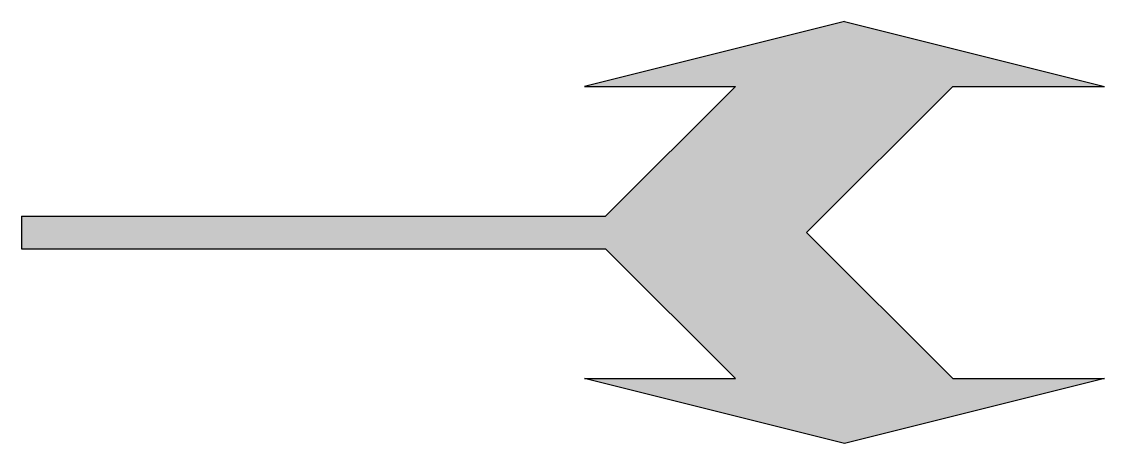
# Model space of a CAD drawing. Header units: metres. Extents: x 0 to 5, y -0.98 to 0.97.
import ezdxf

# ---------------------------------------------------------------- set-up
doc = ezdxf.new("R2010")
doc.units = ezdxf.units.M
doc.header["$LTSCALE"] = 0.2

msp = doc.modelspace()

# ---------------------------------------------------------------- hatches: boundary and pattern name
msp.add_hatch(color=256).paths.add_polyline_path([(2.6959, 0.075), (0, 0.075), (0, -0.075), (2.6959, -0.075), (3.2959, -0.675), (2.6, -0.675), (3.8, -0.975), (5, -0.675), (4.3, -0.675), (3.625, 0), (4.3, 0.675), (5, 0.675), (3.8, 0.975), (2.6, 0.675), (3.2959, 0.675)])

# ---------------------------------------------------------------- linework, layer by layer
for p, q in [((3.8, 0.975), (2.6, 0.675)), ((3.8, 0.975), (5, 0.675)), ((2.6, 0.675), (3.2959, 0.675)), ((3.2959, 0.675), (2.6959, 0.075)), ((4.3, 0.675), (3.625, 0)), ((4.3, 0.675), (5, 0.675)), ((0, 0.075), (2.6959, 0.075)), ((0, 0.075), (0, -0.075)), ((3.625, 0), (4.3, -0.675)), ((0, -0.075), (2.6959, -0.075)), ((2.6959, -0.075), (3.2959, -0.675)), ((2.6, -0.675), (3.2959, -0.675)), ((3.8, -0.975), (2.6, -0.675)), ((5, -0.675), (3.8, -0.975)), ((4.3, -0.675), (5, -0.675))]:
    msp.add_line(p, q)

doc.saveas('drawing.dxf')
